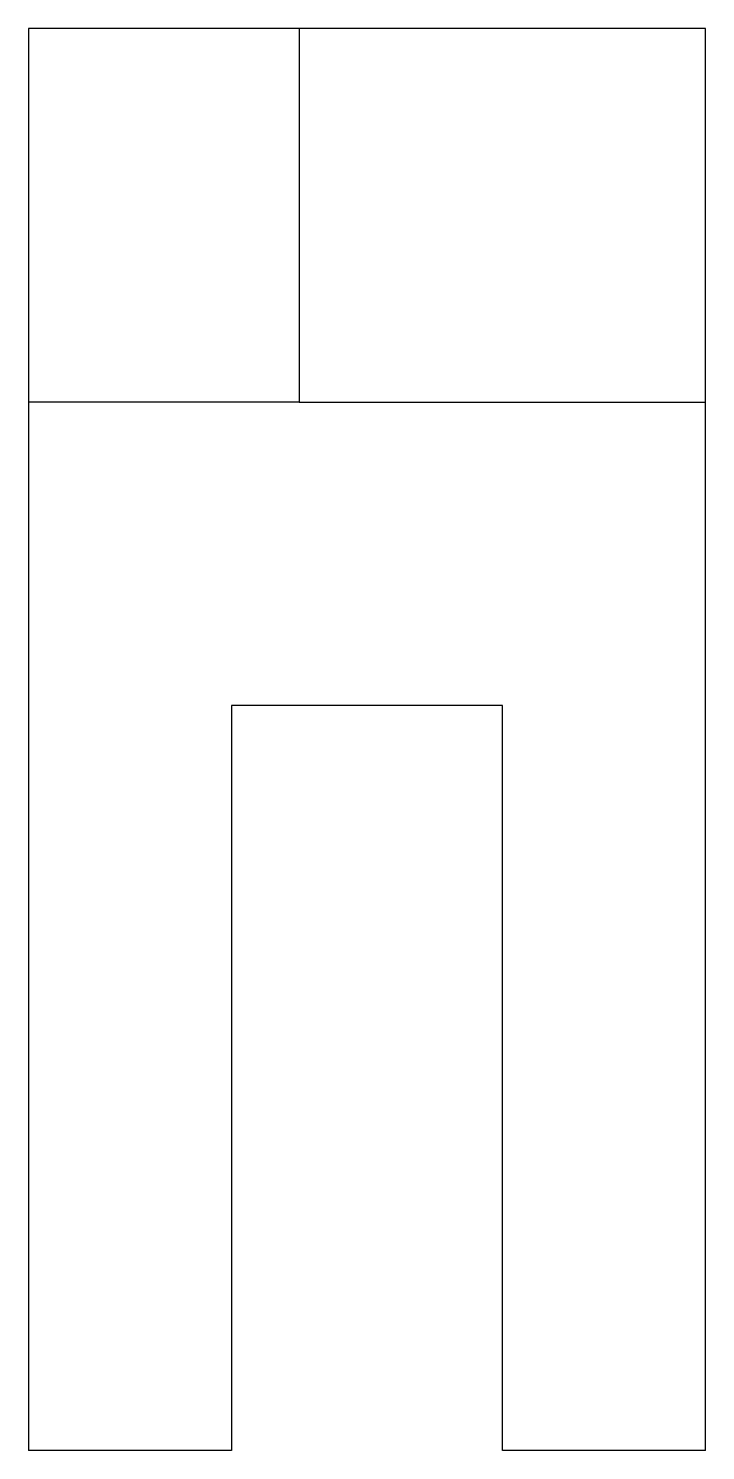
# Model space of a CAD drawing. Header units: centimetres. Extents: x 153.1 to 158.1, y 98.5 to 109.
import ezdxf

# ---------------------------------------------------------------- set-up
doc = ezdxf.new("R2010")
doc.units = ezdxf.units.CM

msp = doc.modelspace()

# ---------------------------------------------------------------- linework, layer by layer
for p, q in [((158.143, 108.972), (153.143, 108.972)), ((153.143, 108.972), (153.143, 98.472)), ((158.143, 108.972), (155.143, 108.972)), ((155.143, 108.972), (155.143, 106.212)), ((158.143, 98.472), (158.143, 108.972)), ((155.143, 106.212), (153.143, 106.212)), ((155.143, 106.212), (158.143, 106.212)), ((156.643, 103.972), (154.643, 103.972)), ((154.643, 103.972), (154.643, 98.472)), ((156.643, 98.472), (156.643, 103.972)), ((154.643, 98.472), (153.143, 98.472)), ((158.143, 98.472), (156.643, 98.472))]:
    msp.add_line(p, q)

doc.saveas('drawing.dxf')
